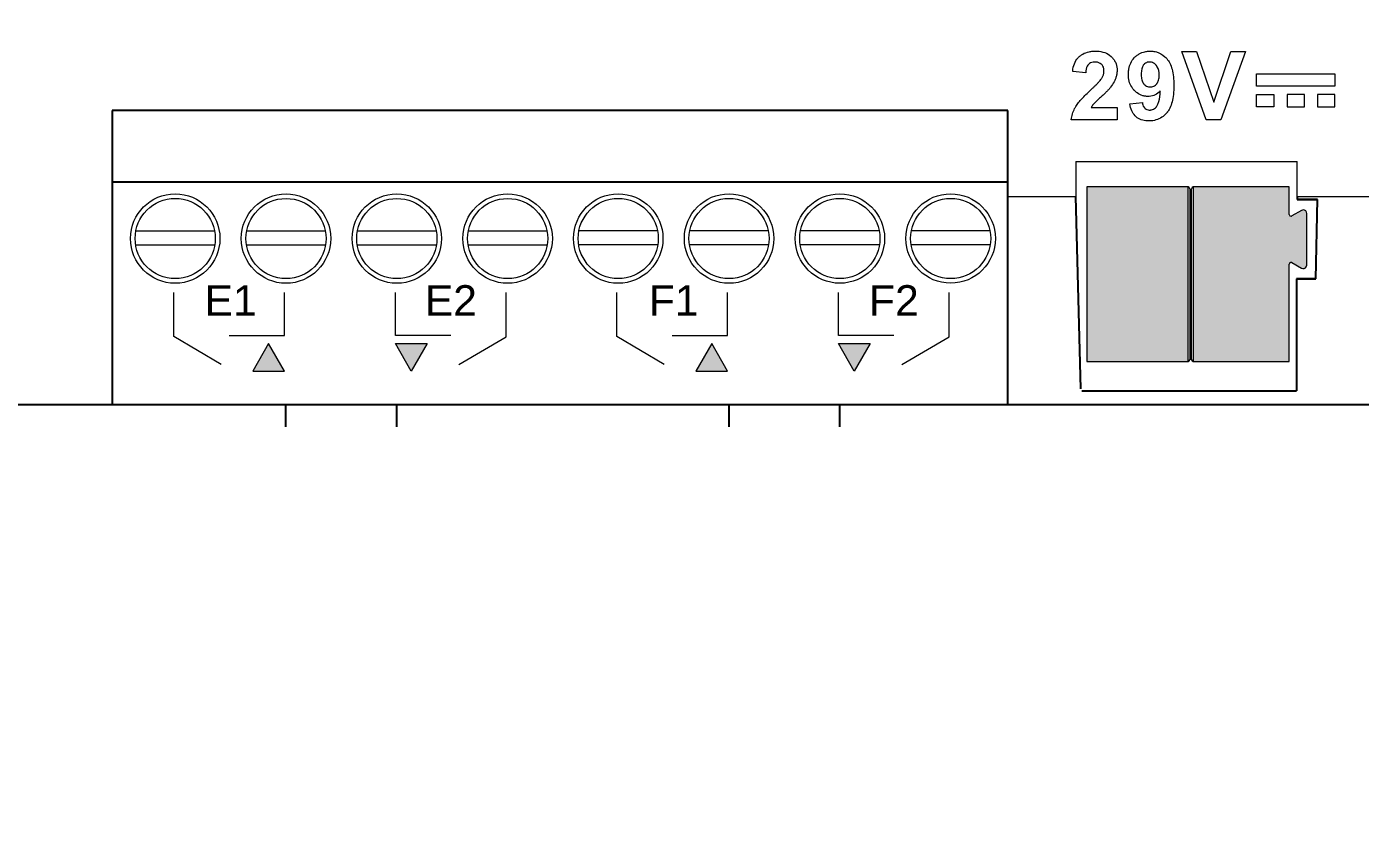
# Model space of a CAD drawing. Header units: millimetres. Extents: x -174 to 283928, y 1291 to 21053.
# Drawn here: x 9758.6 to 9835, y 20267.6 to 20312.8 of the extents above; entities that cross this region are included whole.
import ezdxf
from ezdxf.enums import TextEntityAlignment as Align

# ---------------------------------------------------------------- set-up
doc = ezdxf.new("R2010")
doc.units = ezdxf.units.MM
doc.layers.add('Enclosure', color=7, linetype='Continuous')
doc.layers.add('Serigraph', color=7, linetype='Continuous')
doc.styles.add('Arial', font='arial.ttf')

# ---------------------------------------------------------------- blocks, each defined once
blk = doc.blocks.new('Dado KNX')
h = blk.add_hatch(color=18)
h.dxf.hatch_style = 1
h.paths.add_polyline_path([(185.574, 84.26), (179.774, 84.26), (179.774, 74.26), (185.574, 74.26)])
h = blk.add_hatch(color=1)
h.dxf.hatch_style = 1
edge = h.paths.add_edge_path()
edge.add_line((185.874, 74.26), (191.374, 74.26))
edge.add_line((191.374, 74.26), (191.374, 79.855))
edge.add_spline(control_points=[(191.374, 79.837), (191.374, 79.855), (191.379, 79.872), (191.388, 79.887)], knot_values=[1, 1, 1, 1, 2, 2, 2, 2], degree=3, periodic=0)
edge.add_spline(control_points=[(191.388, 79.887), (191.415, 79.935), (191.476, 79.951), (191.524, 79.924)], knot_values=[0, 0, 0, 0, 1, 1, 1, 1], degree=3, periodic=0)
edge.add_line((191.524, 79.924), (192.074, 79.606))
edge.add_spline(control_points=[(192.074, 79.606), (192.17, 79.551), (192.292, 79.583), (192.347, 79.679)], knot_values=[0, 0, 0, 0, 1, 1, 1, 1], degree=3, periodic=0)
edge.add_spline(control_points=[(192.347, 79.679), (192.365, 79.709), (192.374, 79.744), (192.374, 79.779)], knot_values=[1, 1, 1, 1, 2, 2, 2, 2], degree=3, periodic=0)
edge.add_line((192.374, 79.779), (192.374, 82.741))
edge.add_spline(control_points=[(192.374, 82.741), (192.374, 82.851), (192.285, 82.941), (192.174, 82.941)], knot_values=[0, 0, 0, 0, 1, 1, 1, 1], degree=3, periodic=0)
edge.add_spline(control_points=[(192.174, 82.941), (192.139, 82.941), (192.104, 82.932), (192.074, 82.914)], knot_values=[1, 1, 1, 1, 2, 2, 2, 2], degree=3, periodic=0)
edge.add_line((192.074, 82.914), (191.509, 82.588))
edge.add_spline(control_points=[(191.524, 82.596), (191.509, 82.588), (191.492, 82.583), (191.474, 82.583)], knot_values=[1, 1, 1, 1, 2, 2, 2, 2], degree=3, periodic=0)
edge.add_spline(control_points=[(191.474, 82.583), (191.419, 82.583), (191.374, 82.628), (191.374, 82.683)], knot_values=[0, 0, 0, 0, 1, 1, 1, 1], degree=3, periodic=0)
edge.add_line((191.374, 82.683), (191.374, 84.26))
edge.add_line((191.374, 84.26), (185.874, 84.26))
edge.add_line((185.874, 84.26), (185.874, 74.26))
at = {"color": 18, "lineweight": 18}
for p, q in [((179.774, 84.26), (179.774, 74.26)), ((185.574, 84.26), (179.774, 84.26)), ((185.574, 74.26), (185.574, 84.26)), ((185.674, 84.16), (185.674, 74.36)), ((179.774, 74.26), (185.574, 74.26))]:
    blk.add_line(p, q, dxfattribs=at)
at = {"color": 1, "lineweight": 18}
for p, q in [((185.774, 74.36), (185.774, 84.16)), ((191.374, 84.26), (185.874, 84.26)), ((185.874, 84.26), (185.874, 74.26)), ((191.374, 82.683), (191.374, 84.26)), ((192.074, 82.914), (191.524, 82.596)), ((192.374, 79.779), (192.374, 82.741)), ((191.374, 74.26), (191.374, 79.837)), ((191.524, 79.924), (192.074, 79.606)), ((185.874, 74.26), (191.374, 74.26))]:
    blk.add_line(p, q, dxfattribs=at)
at = {"color": 18, "lineweight": 18}
for points in [[(185.674, 84.06), (185.724, 84.06)], [(185.674, 74.468), (185.724, 74.468)]]:
    blk.add_lwpolyline(points, dxfattribs=at)
at = {"color": 1, "lineweight": 18}
for points in [[(185.724, 84.06), (185.774, 84.06)], [(185.724, 74.468), (185.774, 74.468)]]:
    blk.add_lwpolyline(points, dxfattribs=at)
at = {"color": 18, "lineweight": 18}
for points in [[(185.674, 84.16), (185.674, 84.215), (185.629, 84.26), (185.574, 84.26)], [(185.574, 74.26), (185.629, 74.26), (185.674, 74.305), (185.674, 74.36)]]:
    blk.add_open_spline(points, degree=3, dxfattribs=at)
at = {"color": 1, "lineweight": 18}
for points in [[(185.874, 84.26), (185.819, 84.26), (185.774, 84.215), (185.774, 84.16)], [(191.388, 79.887), (191.379, 79.872), (191.374, 79.855), (191.374, 79.837)], [(191.524, 79.924), (191.476, 79.951), (191.415, 79.935), (191.388, 79.887)], [(192.074, 79.606), (192.17, 79.551), (192.292, 79.583), (192.347, 79.679)], [(192.347, 79.679), (192.365, 79.709), (192.374, 79.744), (192.374, 79.779)], [(185.774, 74.36), (185.774, 74.305), (185.819, 74.26), (185.874, 74.26)]]:
    blk.add_open_spline(points, degree=3, dxfattribs=at)
for points in [[(191.374, 82.683), (191.374, 82.628), (191.419, 82.583), (191.474, 82.583), (191.492, 82.583), (191.509, 82.588), (191.524, 82.596)], [(192.374, 82.741), (192.374, 82.851), (192.285, 82.941), (192.174, 82.941), (192.139, 82.941), (192.104, 82.932), (192.074, 82.914)]]:
    blk.add_open_spline(points, degree=3, knots=[0, 0, 0, 0, 1, 1, 1, 2, 2, 2, 2], dxfattribs=at)
blk = doc.blocks.new('ZIOMB16V3_ENCLOSURE')
at = {"lineweight": 25}
blk.add_line((77.308, -35.699), (77.304, -35.863), dxfattribs=at)
at = {"layer": 'Enclosure'}
for p, q in [((9.394, -30.776), (9.394, -47.604)), ((60.737, -30.776), (9.394, -30.776)), ((60.737, -47.604), (60.737, -30.776)), ((9.394, -34.848), (60.737, -34.848)), ((64.976, -46.836), (77.268, -46.836)), ((0.968, -47.604), (140.968, -47.604))]:
    blk.add_line(p, q, dxfattribs=at)
at = {"layer": 'Enclosure', "lineweight": 18}
for p, q in [((64.627, -33.684), (64.627, -35.699)), ((64.627, -33.684), (77.308, -33.684)), ((77.308, -35.699), (77.308, -33.684)), ((60.737, -35.699), (64.627, -35.699)), ((77.308, -35.699), (83.443, -35.699))]:
    blk.add_line(p, q, dxfattribs=at)
at = {"layer": 'Enclosure', "lineweight": 25}
blk.add_line((77.268, -40.416), (77.268, -46.836), dxfattribs=at)
at = {"layer": 'Enclosure', "lineweight": 5}
for points in [[(72.094, -31.295), (70.694, -27.386)], [(70.694, -27.386), (71.548, -27.386)], [(71.548, -27.386), (72.539, -30.283)], [(72.539, -30.283), (73.502, -27.386)], [(74.338, -27.386), (72.937, -31.295)], [(73.502, -27.386), (74.338, -27.386)], [(65.19, -28.6), (64.443, -28.526)], [(74.973, -29.365), (74.973, -28.667)], [(74.973, -28.667), (79.471, -28.667)], [(79.471, -28.667), (79.471, -29.365)], [(79.471, -29.365), (74.973, -29.365)], [(67.713, -30.388), (68.44, -30.307)], [(74.973, -30.561), (74.973, -29.859)], [(74.973, -29.859), (75.971, -29.859)], [(75.971, -30.561), (74.973, -30.561)], [(75.971, -29.859), (75.971, -30.561)], [(76.726, -29.859), (76.726, -30.561)], [(77.725, -29.859), (76.726, -29.859)], [(76.726, -30.561), (77.725, -30.561)], [(77.725, -30.561), (77.725, -29.859)], [(78.473, -29.859), (78.473, -30.561)], [(79.471, -29.859), (78.473, -29.859)], [(78.473, -30.561), (79.471, -30.561)], [(79.471, -30.561), (79.471, -29.859)], [(66.99, -31.295), (64.365, -31.295)], [(65.497, -30.6), (66.99, -30.6)], [(66.99, -30.6), (66.99, -31.295)], [(72.937, -31.295), (72.094, -31.295)]]:
    blk.add_lwpolyline(points, dxfattribs=at)
at = {"layer": 'Enclosure', "lineweight": 9}
for points in [[(10.762, -37.656), (15.266, -37.656)], [(17.112, -37.656), (21.616, -37.656)], [(23.462, -37.656), (27.966, -37.656)], [(29.812, -37.657), (34.316, -37.657)], [(40.653, -37.656), (36.15, -37.656)], [(47.003, -37.655), (42.5, -37.655)], [(53.353, -37.654), (48.85, -37.654)], [(59.703, -37.654), (55.2, -37.654)], [(10.746, -38.456), (15.282, -38.456)], [(17.096, -38.457), (21.632, -38.457)], [(23.446, -38.457), (27.982, -38.457)], [(29.796, -38.457), (34.332, -38.457)], [(40.67, -38.456), (36.134, -38.456)], [(47.02, -38.455), (42.484, -38.455)], [(53.37, -38.454), (48.834, -38.454)], [(59.72, -38.454), (55.184, -38.454)]]:
    blk.add_lwpolyline(points, dxfattribs=at)
for centre, radius in [((13.014, -38.102), 2.562), ((13.014, -38.102), 2.296), ((19.364, -38.103), 2.562), ((19.364, -38.103), 2.296), ((25.714, -38.103), 2.562), ((25.714, -38.103), 2.296), ((32.064, -38.104), 2.562), ((32.064, -38.104), 2.296), ((38.402, -38.102), 2.562), ((38.402, -38.102), 2.296), ((44.752, -38.102), 2.562), ((44.752, -38.102), 2.296), ((51.102, -38.101), 2.562), ((51.102, -38.101), 2.296), ((57.452, -38.1), 2.562), ((57.452, -38.1), 2.296)]:
    blk.add_circle(centre, radius, dxfattribs=at)
at = {"layer": 'Enclosure', "lineweight": 5}
for points, knots in [([(64.443, -28.526), (64.46, -28.36), (64.492, -28.215), (64.541, -28.088), (64.587, -27.961), (64.651, -27.852), (64.732, -27.76), (64.771, -27.714), (64.817, -27.672), (64.866, -27.637), (64.915, -27.598), (64.965, -27.566), (65.021, -27.534), (65.13, -27.474), (65.254, -27.429), (65.388, -27.4), (65.455, -27.386), (65.529, -27.376), (65.603, -27.372), (65.638, -27.369), (65.677, -27.365), (65.72, -27.365), (65.758, -27.365), (65.797, -27.365), (65.836, -27.365), (65.995, -27.372), (66.143, -27.4), (66.281, -27.45), (66.415, -27.499), (66.538, -27.573), (66.644, -27.669), (66.697, -27.718), (66.743, -27.767), (66.785, -27.824), (66.827, -27.877), (66.863, -27.937), (66.891, -27.993), (66.947, -28.113), (66.979, -28.244), (66.986, -28.381), (66.99, -28.416), (66.99, -28.452), (66.99, -28.487), (66.986, -28.522), (66.986, -28.554), (66.983, -28.589), (66.976, -28.656), (66.965, -28.72), (66.951, -28.783), (66.933, -28.843), (66.916, -28.903), (66.894, -28.96), (66.87, -29.013), (66.845, -29.069), (66.817, -29.125), (66.757, -29.231), (66.686, -29.337), (66.616, -29.432), (66.598, -29.457), (66.58, -29.482), (66.559, -29.503), (66.542, -29.528), (66.52, -29.549), (66.499, -29.574), (66.457, -29.616), (66.415, -29.658), (66.372, -29.704), (66.326, -29.746), (66.281, -29.792), (66.224, -29.845), (66.199, -29.87), (66.168, -29.898), (66.132, -29.93), (66.118, -29.944), (66.097, -29.962), (66.079, -29.979), (66.062, -29.993), (66.048, -30.007), (66.03, -30.022), (65.97, -30.082), (65.921, -30.124), (65.875, -30.17), (65.85, -30.191), (65.825, -30.216), (65.804, -30.237), (65.783, -30.258), (65.758, -30.279), (65.737, -30.3), (65.716, -30.325), (65.695, -30.346), (65.674, -30.364), (65.667, -30.374), (65.656, -30.385), (65.649, -30.392), (65.642, -30.403), (65.631, -30.413), (65.621, -30.427), (65.6, -30.452), (65.575, -30.484), (65.554, -30.512), (65.533, -30.544), (65.511, -30.572), (65.497, -30.6)], [0, 0, 0, 0, 1, 1, 1, 2, 2, 2, 3, 3, 3, 4, 4, 4, 5, 5, 5, 6, 6, 6, 7, 7, 7, 8, 8, 8, 9, 9, 9, 10, 10, 10, 11, 11, 11, 12, 12, 12, 13, 13, 13, 14, 14, 14, 15, 15, 15, 16, 16, 16, 17, 17, 17, 18, 18, 18, 19, 19, 19, 20, 20, 20, 21, 21, 21, 22, 22, 22, 23, 23, 23, 24, 24, 24, 25, 25, 25, 26, 26, 26, 27, 27, 27, 28, 28, 28, 29, 29, 29, 30, 30, 30, 31, 31, 31, 32, 32, 32, 33, 33, 33, 34, 34, 34, 34]), ([(69.466, -29.637), (69.293, -29.838), (69.082, -29.947), (68.828, -29.962), (68.796, -29.962), (68.761, -29.962), (68.729, -29.962), (68.697, -29.962), (68.669, -29.958), (68.637, -29.955), (68.574, -29.947), (68.517, -29.937), (68.457, -29.919), (68.344, -29.884), (68.235, -29.831), (68.136, -29.757), (68.083, -29.718), (68.037, -29.676), (67.988, -29.63), (67.984, -29.623), (67.977, -29.616), (67.97, -29.612), (67.967, -29.605), (67.963, -29.598), (67.956, -29.595), (67.946, -29.584), (67.939, -29.574), (67.928, -29.559), (67.907, -29.538), (67.889, -29.514), (67.872, -29.489), (67.805, -29.394), (67.748, -29.288), (67.709, -29.175), (67.67, -29.058), (67.649, -28.935), (67.639, -28.797), (67.635, -28.73), (67.635, -28.66), (67.639, -28.593), (67.642, -28.526), (67.649, -28.459), (67.66, -28.395), (67.702, -28.145), (67.801, -27.93), (67.963, -27.753), (68.006, -27.711), (68.051, -27.665), (68.097, -27.63), (68.147, -27.591), (68.196, -27.556), (68.246, -27.527), (68.351, -27.467), (68.464, -27.422), (68.584, -27.397), (68.648, -27.383), (68.708, -27.376), (68.775, -27.369), (68.806, -27.369), (68.842, -27.365), (68.873, -27.365), (68.891, -27.365), (68.902, -27.365), (68.916, -27.365), (68.926, -27.365), (68.94, -27.365), (68.955, -27.365), (69.053, -27.369), (69.149, -27.386), (69.24, -27.411), (69.42, -27.46), (69.583, -27.556), (69.727, -27.686), (69.798, -27.753), (69.868, -27.831), (69.925, -27.919), (69.985, -28.007), (70.038, -28.109), (70.08, -28.226), (70.165, -28.455), (70.218, -28.741), (70.235, -29.076), (70.239, -29.161), (70.242, -29.249), (70.242, -29.337), (70.242, -29.429), (70.239, -29.517), (70.235, -29.602), (70.225, -29.771), (70.21, -29.926), (70.182, -30.071), (70.133, -30.357), (70.048, -30.59), (69.928, -30.773), (69.914, -30.798), (69.9, -30.819), (69.882, -30.84), (69.875, -30.851), (69.868, -30.861), (69.861, -30.872), (69.854, -30.879), (69.851, -30.882), (69.847, -30.889), (69.844, -30.893), (69.837, -30.9), (69.833, -30.907), (69.791, -30.956), (69.745, -31.002), (69.695, -31.045), (69.604, -31.129), (69.501, -31.196), (69.389, -31.246), (69.279, -31.299), (69.159, -31.33), (69.032, -31.352), (68.969, -31.359), (68.902, -31.366), (68.835, -31.366), (68.768, -31.366), (68.701, -31.362), (68.637, -31.355), (68.383, -31.327), (68.175, -31.232), (68.02, -31.069), (67.865, -30.907), (67.759, -30.681), (67.713, -30.388)], [0, 0, 0, 0, 1, 1, 1, 2, 2, 2, 3, 3, 3, 4, 4, 4, 5, 5, 5, 6, 6, 6, 7, 7, 7, 8, 8, 8, 9, 9, 9, 10, 10, 10, 11, 11, 11, 12, 12, 12, 13, 13, 13, 14, 14, 14, 15, 15, 15, 16, 16, 16, 17, 17, 17, 18, 18, 18, 19, 19, 19, 20, 20, 20, 21, 21, 21, 22, 22, 22, 23, 23, 23, 24, 24, 24, 25, 25, 25, 26, 26, 26, 27, 27, 27, 28, 28, 28, 29, 29, 29, 30, 30, 30, 31, 31, 31, 32, 32, 32, 33, 33, 33, 34, 34, 34, 35, 35, 35, 36, 36, 36, 37, 37, 37, 38, 38, 38, 39, 39, 39, 40, 40, 40, 41, 41, 41, 42, 42, 42, 42]), ([(64.365, -31.295), (64.376, -31.189), (64.397, -31.076), (64.432, -30.967), (64.464, -30.858), (64.51, -30.752), (64.555, -30.66), (64.566, -30.639), (64.58, -30.618), (64.591, -30.597), (64.601, -30.575), (64.615, -30.558), (64.626, -30.537), (64.651, -30.498), (64.675, -30.463), (64.7, -30.424), (64.757, -30.35), (64.813, -30.276), (64.876, -30.201), (64.94, -30.127), (65.007, -30.057), (65.085, -29.976), (65.162, -29.898), (65.243, -29.813), (65.346, -29.715), (65.37, -29.69), (65.399, -29.665), (65.427, -29.641), (65.441, -29.626), (65.455, -29.612), (65.469, -29.602), (65.483, -29.588), (65.497, -29.574), (65.508, -29.563), (65.561, -29.514), (65.603, -29.471), (65.646, -29.432), (65.684, -29.394), (65.723, -29.358), (65.758, -29.323), (65.794, -29.288), (65.829, -29.252), (65.864, -29.217), (65.9, -29.182), (65.935, -29.143), (65.97, -29.104), (66.005, -29.066), (66.037, -29.027), (66.065, -28.991), (66.079, -28.974), (66.09, -28.956), (66.101, -28.939), (66.115, -28.917), (66.125, -28.896), (66.139, -28.875), (66.161, -28.829), (66.185, -28.776), (66.203, -28.723), (66.221, -28.667), (66.231, -28.61), (66.235, -28.547), (66.235, -28.519), (66.235, -28.487), (66.235, -28.455), (66.231, -28.427), (66.228, -28.399), (66.224, -28.371), (66.214, -28.314), (66.192, -28.265), (66.171, -28.219), (66.157, -28.198), (66.143, -28.177), (66.129, -28.159), (66.115, -28.141), (66.097, -28.124), (66.079, -28.109), (66.044, -28.078), (66.002, -28.05), (65.949, -28.032), (65.9, -28.011), (65.843, -27.997), (65.787, -27.993), (65.755, -27.99), (65.727, -27.99), (65.695, -27.99), (65.667, -27.99), (65.642, -27.993), (65.614, -27.997), (65.564, -28.004), (65.515, -28.021), (65.473, -28.042), (65.434, -28.064), (65.395, -28.088), (65.36, -28.12), (65.328, -28.152), (65.3, -28.191), (65.275, -28.236), (65.226, -28.325), (65.198, -28.448), (65.19, -28.6)], [0, 0, 0, 0, 1, 1, 1, 2, 2, 2, 3, 3, 3, 4, 4, 4, 5, 5, 5, 6, 6, 6, 7, 7, 7, 8, 8, 8, 9, 9, 9, 10, 10, 10, 11, 11, 11, 12, 12, 12, 13, 13, 13, 14, 14, 14, 15, 15, 15, 16, 16, 16, 17, 17, 17, 18, 18, 18, 19, 19, 19, 20, 20, 20, 21, 21, 21, 22, 22, 22, 23, 23, 23, 24, 24, 24, 25, 25, 25, 26, 26, 26, 27, 27, 27, 28, 28, 28, 29, 29, 29, 30, 30, 30, 31, 31, 31, 32, 32, 32, 33, 33, 33, 33]), ([(69.403, -28.748), (69.403, -28.773), (69.403, -28.801), (69.399, -28.826), (69.399, -28.847), (69.396, -28.871), (69.392, -28.896), (69.389, -28.939), (69.381, -28.981), (69.367, -29.023), (69.346, -29.101), (69.314, -29.168), (69.272, -29.224), (69.269, -29.231), (69.262, -29.238), (69.258, -29.245), (69.251, -29.252), (69.244, -29.26), (69.237, -29.27), (69.219, -29.284), (69.205, -29.298), (69.187, -29.312), (69.156, -29.337), (69.12, -29.362), (69.085, -29.376), (69.05, -29.394), (69.011, -29.404), (68.972, -29.411), (68.93, -29.418), (68.884, -29.418), (68.845, -29.415), (68.761, -29.411), (68.686, -29.383), (68.619, -29.337), (68.584, -29.312), (68.552, -29.284), (68.524, -29.249), (68.521, -29.245), (68.517, -29.242), (68.514, -29.238), (68.514, -29.235), (68.51, -29.231), (68.507, -29.228), (68.503, -29.224), (68.5, -29.217), (68.492, -29.21), (68.482, -29.196), (68.475, -29.182), (68.464, -29.164), (68.432, -29.104), (68.408, -29.03), (68.39, -28.942), (68.383, -28.9), (68.38, -28.854), (68.376, -28.804), (68.373, -28.78), (68.373, -28.755), (68.373, -28.73), (68.369, -28.702), (68.369, -28.677), (68.373, -28.649), (68.376, -28.441), (68.411, -28.282), (68.485, -28.18), (68.489, -28.173), (68.492, -28.166), (68.5, -28.159), (68.503, -28.155), (68.503, -28.155), (68.507, -28.152), (68.51, -28.145), (68.514, -28.141), (68.517, -28.138), (68.531, -28.124), (68.549, -28.106), (68.563, -28.095), (68.595, -28.067), (68.63, -28.042), (68.665, -28.028), (68.701, -28.011), (68.739, -28), (68.782, -27.993), (68.803, -27.99), (68.824, -27.99), (68.845, -27.99), (68.866, -27.99), (68.884, -27.99), (68.905, -27.993), (68.983, -28.004), (69.053, -28.032), (69.124, -28.081), (69.156, -28.106), (69.187, -28.134), (69.219, -28.169), (69.223, -28.173), (69.226, -28.18), (69.23, -28.184), (69.233, -28.187), (69.237, -28.191), (69.24, -28.194), (69.247, -28.201), (69.251, -28.208), (69.258, -28.215), (69.269, -28.229), (69.279, -28.247), (69.286, -28.261), (69.364, -28.388), (69.403, -28.55), (69.403, -28.748)], [0, 0, 0, 0, 1, 1, 1, 2, 2, 2, 3, 3, 3, 4, 4, 4, 5, 5, 5, 6, 6, 6, 7, 7, 7, 8, 8, 8, 9, 9, 9, 10, 10, 10, 11, 11, 11, 12, 12, 12, 13, 13, 13, 14, 14, 14, 15, 15, 15, 16, 16, 16, 17, 17, 17, 18, 18, 18, 19, 19, 19, 20, 20, 20, 21, 21, 21, 22, 22, 22, 23, 23, 23, 24, 24, 24, 25, 25, 25, 26, 26, 26, 27, 27, 27, 28, 28, 28, 29, 29, 29, 30, 30, 30, 31, 31, 31, 32, 32, 32, 33, 33, 33, 34, 34, 34, 35, 35, 35, 36, 36, 36, 36]), ([(68.44, -30.307), (68.454, -30.413), (68.478, -30.498), (68.521, -30.565), (68.542, -30.6), (68.563, -30.628), (68.595, -30.653), (68.627, -30.678), (68.662, -30.699), (68.701, -30.717), (68.739, -30.731), (68.782, -30.738), (68.831, -30.741), (68.842, -30.741), (68.856, -30.741), (68.866, -30.741), (68.881, -30.741), (68.888, -30.741), (68.898, -30.741), (68.919, -30.738), (68.94, -30.738), (68.962, -30.731), (69.043, -30.717), (69.117, -30.678), (69.18, -30.618), (69.198, -30.604), (69.216, -30.586), (69.23, -30.568), (69.237, -30.558), (69.244, -30.551), (69.254, -30.54), (69.254, -30.537), (69.258, -30.537), (69.258, -30.533), (69.258, -30.533), (69.262, -30.53), (69.262, -30.53), (69.262, -30.53), (69.262, -30.526), (69.262, -30.526), (69.265, -30.522), (69.265, -30.522), (69.269, -30.519), (69.283, -30.498), (69.297, -30.473), (69.311, -30.445), (69.339, -30.392), (69.36, -30.325), (69.381, -30.247), (69.424, -30.092), (69.452, -29.887), (69.466, -29.637)], [0, 0, 0, 0, 1, 1, 1, 2, 2, 2, 3, 3, 3, 4, 4, 4, 5, 5, 5, 6, 6, 6, 7, 7, 7, 8, 8, 8, 9, 9, 9, 10, 10, 10, 11, 11, 11, 12, 12, 12, 13, 13, 13, 14, 14, 14, 15, 15, 15, 16, 16, 16, 17, 17, 17, 17])]:
    blk.add_open_spline(points, degree=3, knots=knots, dxfattribs=at)
at = {"layer": 'Enclosure', "lineweight": 25}
for points in [[(64.919, -46.705), (64.919, -46.705), (64.631, -35.699), (64.631, -35.699)], [(78.466, -35.863), (78.466, -35.863), (77.304, -35.863), (77.304, -35.863)], [(77.304, -35.863), (77.304, -35.863), (78.466, -35.863), (78.466, -35.863)], [(78.385, -40.416), (78.385, -40.416), (78.466, -35.863), (78.466, -35.863)], [(78.378, -40.416), (78.378, -40.416), (77.268, -40.416), (77.268, -40.416)], [(77.268, -40.416), (77.268, -40.416), (78.378, -40.416), (78.378, -40.416)]]:
    blk.add_open_spline(points, degree=3, dxfattribs=at)
blk = doc.blocks.new('ZIOMB16V3_SERIGRAPH')
at = {"layer": 'Serigraph'}
for points in [[(18.314, -43.088), (17.402, -41.509), (16.491, -43.088)], [(26.487, -41.509), (25.576, -43.088), (24.664, -41.509)], [(43.702, -43.088), (42.79, -41.509), (41.879, -43.088)], [(51.875, -41.509), (50.963, -43.088), (50.052, -41.509)]]:
    blk.add_hatch(color=256, dxfattribs=at).paths.add_polyline_path(points)
at = {"layer": 'Serigraph', "lineweight": 5}
for points in [[(11.962, -41.12), (11.962, -38.581)], [(18.314, -41.056), (18.314, -38.581)], [(24.664, -41.059), (24.664, -38.583)], [(31.016, -41.122), (31.016, -38.583)], [(37.35, -41.12), (37.35, -38.581)], [(43.702, -41.056), (43.702, -38.581)], [(50.052, -41.059), (50.052, -38.583)], [(56.404, -41.122), (56.404, -38.583)], [(14.678, -42.718), (11.962, -41.12)], [(15.138, -41.056), (18.314, -41.056)], [(27.84, -41.059), (24.664, -41.059)], [(28.3, -42.72), (31.016, -41.122)], [(40.066, -42.718), (37.35, -41.12)], [(40.526, -41.056), (43.702, -41.056)], [(53.228, -41.059), (50.052, -41.059)], [(53.688, -42.72), (56.404, -41.122)], [(18.314, -43.088), (17.402, -41.509), (16.491, -43.088), (18.314, -43.088)], [(26.487, -41.509), (25.576, -43.088), (24.664, -41.509), (26.487, -41.509)], [(43.702, -43.088), (42.79, -41.509), (41.879, -43.088), (43.702, -43.088)], [(51.875, -41.509), (50.963, -43.088), (50.052, -41.509), (51.875, -41.509)]]:
    blk.add_lwpolyline(points, dxfattribs=at)
at = {"layer": 'Serigraph', "char_height": 1.75, "attachment_point": 5, "style": 'Arial'}
for s, insert in [('E1', (15.221, -39.046)), ('E2', (27.841, -39.046)), ('F1', (40.609, -39.046)), ('F2', (53.229, -39.046))]:
    blk.add_mtext(s, dxfattribs=dict(at, insert=insert))
blk = doc.blocks.new('ZIOMB16V3_ATT_DEF')
blk.add_wipeout([(0, 45), (140, 45), (140, -45), (0, -45)])
for p, q in [((18.395, -46.289), (18.395, -45)), ((24.74, -46.289), (24.74, -45)), ((43.783, -46.289), (43.783, -45)), ((50.128, -46.289), (50.128, -45))]:
    blk.add_line(p, q)
blk.add_blockref('Dado KNX', (-115.486, -116.802))
at = {"layer": 'Enclosure'}
blk.add_blockref('ZIOMB16V3_ENCLOSURE', (-0.968, 2.604), dxfattribs=at)
at = {"layer": 'Serigraph'}
blk.add_blockref('ZIOMB16V3_SERIGRAPH', (0, 0), dxfattribs=at)
at = {"color": 3, "style": 'Arial', "flags": 2}
blk.add_attdef('REFERENCE', text='', height=2.5, dxfattribs=at).set_placement((34.247, 28.944), align=Align.CENTER)
at = {"color": 3, "style": 'Arial'}
blk.add_attdef('PHYSICAL_ADD.', text='', height=2.5, dxfattribs=at).set_placement((108.245, 28.959), align=Align.CENTER)

msp = doc.modelspace()

# ---------------------------------------------------------------- linework, layer by layer
at = {"layer": 'Defpoints', "color": 6}
msp.add_lwpolyline([(10161.853, 20264.172), (9321.826, 20264.172), (9321.826, 20294.172), (10161.853, 20294.172)], close=True, dxfattribs=at)

# ---------------------------------------------------------------- next in the draw order: block references
msp.add_blockref('ZIOMB16V3_ATT_DEF', (9755.087, 20336.172))

doc.saveas('drawing.dxf')
